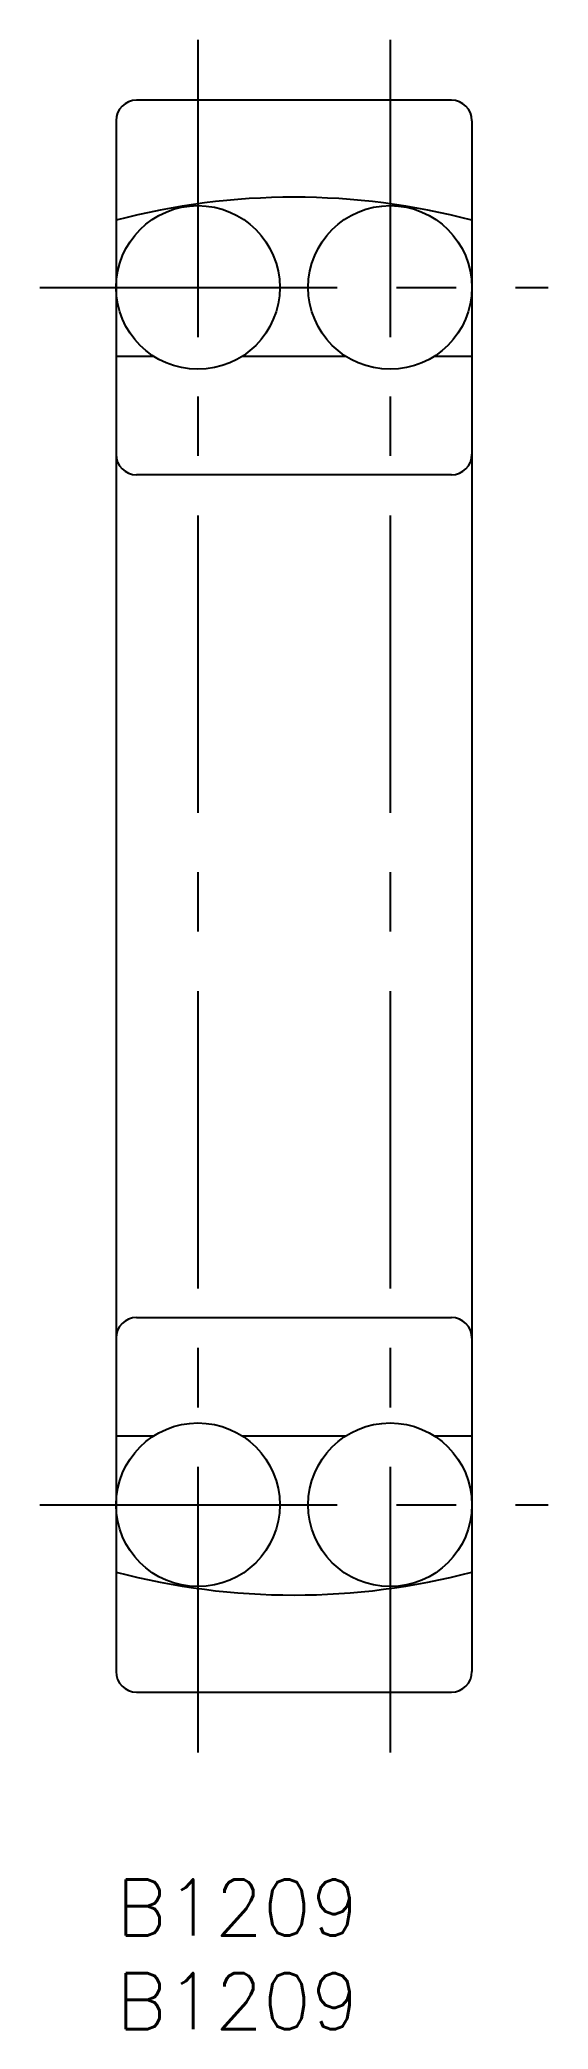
# Model space of a CAD drawing. Extents: x -4 to 23, y -8 to 98.
import ezdxf

# ---------------------------------------------------------------- set-up
doc = ezdxf.new("R2010")
doc.units = 0
doc.header["$LTSCALE"] = 0.5
doc.linetypes.add('CENTER', pattern=[50.8, 31.75, -6.35, 6.35, -6.35])
for name, color, linetype in [('MSM_CENTER', 1, 'CENTER'), ('MSM_CONTINUOUS', 7, 'CONTINUOUS'), ('MSM_PART_NUMBER', 7, 'CONTINUOUS')]:
    doc.layers.add(name, color=color, linetype=linetype)
doc.styles.get("Standard").update_dxf_attribs({"font": 'txt.shx', "height": 3, "bigfont": 'bigfont.shx'})

msp = doc.modelspace()

# ---------------------------------------------------------------- linework, layer by layer
at = {"layer": 'MSM_CENTER'}
for p, q in [((4.37, 98.23), (4.37, 6.77)), ((14.63, 98.23), (14.63, 6.77)), ((-4.07, 85), (23.07, 85)), ((-4.07, 20), (23.07, 20))]:
    msp.add_line(p, q, dxfattribs=at)
at = {"layer": 'MSM_CONTINUOUS'}
for p, q in [((17.9, 95), (1.1, 95)), ((0, 93.9), (0, 11.1)), ((19, 93.9), (19, 11.1)), ((2.01, 81.32), (0, 81.32)), ((12.27, 81.32), (6.73, 81.32)), ((19, 81.32), (16.99, 81.32)), ((17.9, 75), (1.1, 75)), ((1.1, 30), (17.9, 30)), ((0, 23.68), (2.01, 23.68)), ((6.73, 23.68), (12.27, 23.68)), ((16.99, 23.68), (19, 23.68)), ((1.1, 10), (17.9, 10))]:
    msp.add_line(p, q, dxfattribs=at)
for centre in [(4.37, 85), (14.63, 85), (4.37, 20), (14.63, 20)]:
    msp.add_circle(centre, 4.37, dxfattribs=at)
for centre, radius, start, end in [((1.1, 93.9), 1.1, 90, 180), ((17.9, 93.9), 1.1, 360, 90), ((9.5, 52.5), 37.32, 75.2537, 104.7463), ((1.1, 76.1), 1.1, 180, 270), ((17.9, 76.1), 1.1, 270, 0), ((1.1, 28.9), 1.1, 90, 180), ((17.9, 28.9), 1.1, 0, 90), ((9.5, 52.5), 37.32, 255.2537, 284.7463), ((1.1, 11.1), 1.1, 180, 270), ((17.9, 11.1), 1.1, 270, 0)]:
    msp.add_arc(centre, radius, start, end, dxfattribs=at)

# ---------------------------------------------------------------- texts
at = {"layer": 'MSM_PART_NUMBER'}
for p in [(0, -3), (0, -8)]:
    msp.add_text('B1209', height=3, dxfattribs=at).set_placement(p)

doc.saveas('drawing.dxf')
